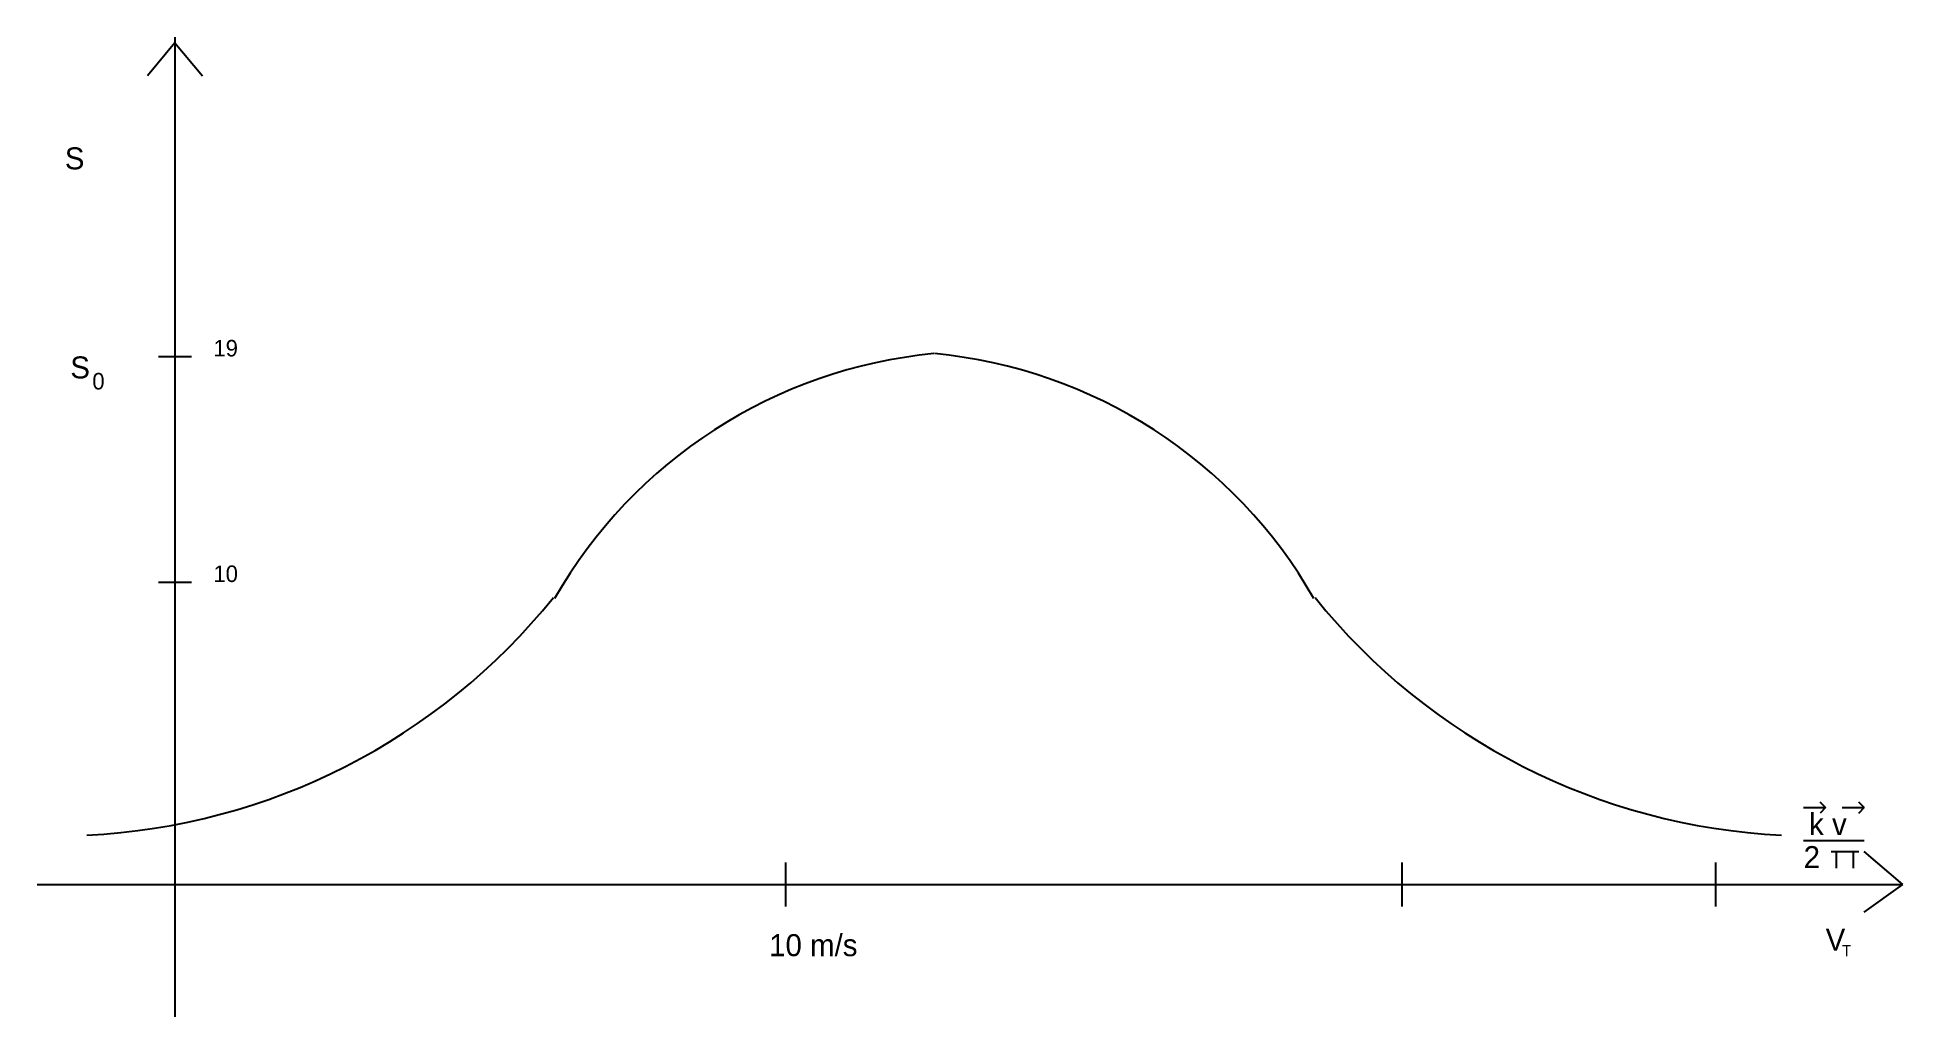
# Model space of a CAD drawing. Extents: x 44 to 383, y 70 to 248.
import ezdxf

# ---------------------------------------------------------------- set-up
doc = ezdxf.new("R2010")
doc.units = 0
doc.header["$LTSCALE"] = 25
doc.linetypes.add('AUSGEZOGEN', pattern=[0])
doc.layers.get('0').update_dxf_attribs({"linetype": 'AUSGEZOGEN'})

msp = doc.modelspace()

# ---------------------------------------------------------------- linework, layer by layer
at = {"color": 0}
for p, q in [((69, 248), (69, 70)), ((69, 247), (64, 241)), ((69, 247), (74, 241)), ((66, 190), (72, 190)), ((66, 149), (72, 149)), ((369, 108), (368, 109)), ((368, 109), (369, 108)), ((376, 108), (375, 109)), ((365, 108), (369, 108)), ((369, 108), (368, 107)), ((372, 108), (376, 108)), ((376, 108), (375, 107)), ((375, 107), (376, 108)), ((365, 102), (376, 102)), ((370, 100), (375, 100)), ((371, 97), (371, 100)), ((371, 100), (374, 100)), ((374, 100), (374, 97)), ((383, 94), (376, 100)), ((180, 98), (180, 90)), ((292, 98), (292, 90)), ((349, 98), (349, 90)), ((44, 94), (383, 94)), ((376, 89), (383, 94))]:
    msp.add_line(p, q, dxfattribs=at)
for centre, radius, start, end in [((215.41, 101.74), 89.17, 95.4401, 150.2385), ((198.59, 101.74), 89.17, 29.7615, 84.5599), ((47.42, 218.83), 115.96, 272.7588, 321.2016), ((366.58, 218.83), 115.96, 218.7984, 267.2412)]:
    msp.add_arc(centre, radius, start, end, dxfattribs=at)

# ---------------------------------------------------------------- texts
for s, height, p in [('S', 4, (49, 224)), ('S', 4, (50, 186)), ('19', 3, (76, 190)), ('0', 3, (54, 184)), ('10', 3, (76, 149)), ('k v', 4, (366, 103)), ('2', 4, (365, 97)), ('10 m/s', 4, (177, 81)), ('V', 4, (369, 82)), ('T', 2, (372, 81))]:
    msp.add_text(s, height=height, dxfattribs=at).set_placement(p)

doc.saveas('drawing.dxf')
